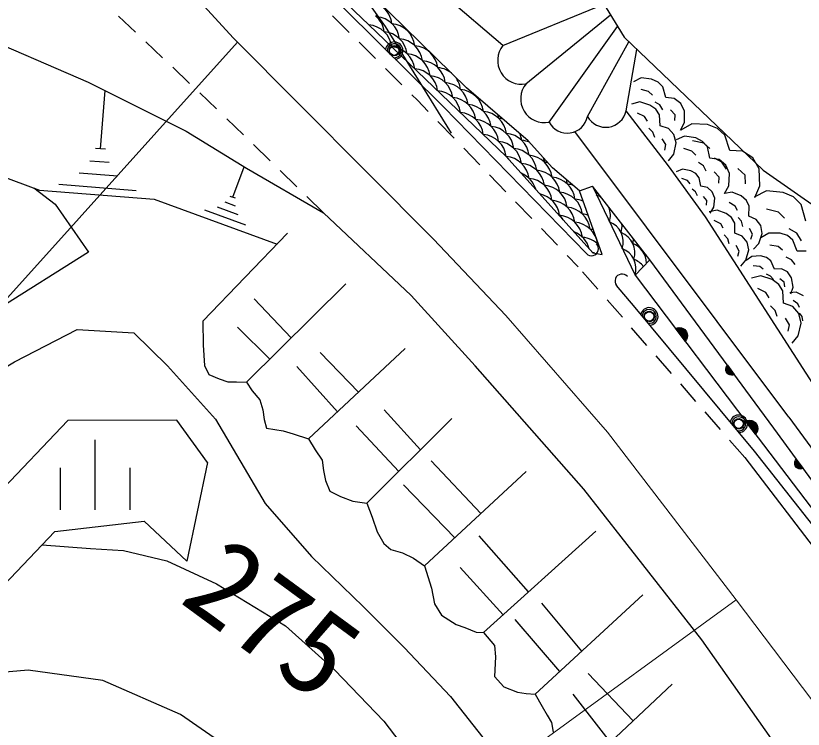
# Model space of a CAD drawing. Units: millimetres at full size, sheet at 1:1000; details may follow other scales. Extents: x 40000 to 680000, y 20000 to 380000.
# Drawn here: x 452642 to 469559, y 289272 to 304588 of the extents above; entities that cross this region are included whole.
import ezdxf
from ezdxf.enums import TextEntityAlignment as Align

# ---------------------------------------------------------------- set-up
doc = ezdxf.new("R2010")
doc.units = ezdxf.units.MM
doc.header["$LTSCALE"] = 1000
doc.linetypes.add('CHAIN', pattern=[18.5, 12, -1.5, 3.5, -1.5])
for name, color, linetype, lineweight in [('M-BGD', 7, 'Continuous', 25), ('M-BMK', 2, 'CHAIN', 13), ('M-STR-HTXT', 7, 'Continuous', 13)]:
    doc.layers.add(name, color=color, linetype=linetype, lineweight=lineweight)
doc.styles.add('ＭＳ ゴシック', font='')
doc.styles.get('ＭＳ ゴシック').set_extended_font_data('MS Gothic')

msp = doc.modelspace()

# ---------------------------------------------------------------- linework, layer by layer
at = {"layer": 'M-BGD'}
for p, q in [((463609, 307559), (465710, 304128)), ((460230, 304392), (457624, 306884)), ((463109, 303952), (459811, 306762)), ((459200, 306100), (462326, 303042)), ((463109, 303952), (465276, 304836)), ((455215, 304237), (454852, 304581)), ((459449, 304584), (459804, 304232)), ((463603, 303127), (465416, 304608)), ((460230, 304392), (463178, 301568)), ((464098, 302302), (465570, 304356)), ((455796, 303687), (455433, 304031)), ((460017, 304020), (460371, 303668)), ((464925, 302426), (465810, 304031)), ((468696, 301273), (465710, 304128)), ((465752, 302549), (465982, 303864)), ((456376, 303137), (456013, 303481)), ((460584, 303457), (460939, 303104)), ((466077, 303252), (465912, 303172)), ((466302, 303229), (466077, 303252)), ((466445, 303165), (466302, 303229)), ((466546, 303062), (466445, 303165)), ((463652, 301901), (462326, 303042)), ((466237, 302963), (466074, 303006)), ((466605, 302835), (466546, 303062)), ((454463, 301731), (454561, 302981)), ((456957, 302587), (456594, 302931)), ((461152, 302893), (461271, 302774)), ((466318, 302880), (466237, 302963)), ((466789, 302812), (466605, 302835)), ((461271, 302774), (461502, 302536)), ((466048, 302737), (465870, 302691)), ((466264, 302671), (466048, 302737)), ((466392, 302581), (466264, 302671)), ((466480, 302673), (466378, 302736)), ((466540, 302569), (466480, 302673)), ((466931, 302708), (466789, 302812)), ((467011, 302543), (466931, 302708)), ((466665, 301366), (465752, 302549)), ((466149, 302423), (465997, 302497)), ((466471, 302460), (466392, 302581)), ((466805, 302464), (466704, 302567)), ((467008, 302297), (467011, 302543)), ((457532, 302030), (457173, 302378)), ((461710, 302320), (462058, 301961)), ((466212, 302325), (466149, 302423)), ((466485, 302226), (466471, 302460)), ((466803, 302341), (466805, 302464)), ((466330, 302091), (466243, 302172)), ((466661, 302168), (466485, 302226)), ((466780, 302038), (466661, 302168)), ((466924, 302134), (467008, 302297)), ((467163, 302265), (466926, 302132)), ((467499, 302251), (467163, 302265)), ((467716, 302170), (467499, 302251)), ((467875, 302025), (467716, 302170)), ((469246, 295972), (464649, 302100)), ((466370, 301978), (466330, 302091)), ((466827, 301861), (466780, 302038)), ((467009, 302000), (466829, 301922)), ((467248, 301965), (467009, 302000)), ((467982, 301695), (467875, 302025)), ((458107, 301474), (457747, 301822)), ((464169, 301327), (463652, 301901)), ((466609, 301823), (466530, 301944)), ((466584, 301702), (466609, 301823)), ((466776, 301620), (466827, 301861)), ((467426, 301851), (467180, 301901)), ((467398, 301891), (467248, 301965)), ((467501, 301776), (467398, 301891)), ((467554, 301736), (467426, 301851)), ((454567, 301723), (454358, 301739)), ((462266, 301745), (462614, 301386)), ((467167, 301684), (466995, 301737)), ((467250, 301592), (467167, 301684)), ((467554, 301532), (467501, 301776)), ((468257, 301678), (467982, 301695)), ((468476, 301537), (468257, 301678)), ((454649, 301437), (454232, 301469)), ((463178, 301568), (465040, 299501)), ((466662, 301476), (466776, 301620)), ((467750, 301499), (467554, 301532)), ((467811, 301444), (467655, 301528)), ((467897, 301382), (467750, 301499)), ((468610, 301299), (468476, 301537)), ((457305, 300691), (457546, 301348)), ((464756, 300829), (464169, 301327)), ((467462, 300272), (466665, 301366)), ((466966, 301293), (466831, 301241)), ((467143, 301259), (466966, 301293)), ((467413, 301364), (467308, 301435)), ((467473, 301251), (467413, 301364)), ((467910, 301296), (467811, 301444)), ((467976, 301202), (467897, 301382)), ((468312, 301163), (468153, 301308)), ((468627, 300935), (468610, 301299)), ((454836, 301143), (454002, 301208)), ((458681, 300917), (458322, 301265)), ((462822, 301170), (463170, 300810)), ((467251, 301200), (467143, 301259)), ((467325, 301111), (467251, 301200)), ((467752, 301126), (467648, 301241)), ((467745, 300995), (467752, 301126)), ((467961, 300939), (467976, 301202)), ((468320, 300981), (468312, 301163)), ((468696, 301273), (473050, 298239)), ((455231, 300832), (453564, 300963)), ((467074, 301054), (466948, 301098)), ((467132, 300983), (467074, 301054)), ((467356, 300928), (467325, 301111)), ((453031, 300891), (453490, 300541)), ((464756, 300829), (465029, 300927)), ((465237, 299462), (464756, 300829)), ((465029, 300927), (465947, 299020)), ((466262, 299352), (465029, 300927)), ((467246, 300808), (467170, 300865)), ((467287, 300722), (467246, 300808)), ((467500, 300898), (467356, 300928)), ((467605, 300806), (467500, 300898)), ((467658, 300670), (467605, 300806)), ((467864, 300769), (467961, 300939)), ((468033, 300800), (467864, 300774)), ((468228, 300719), (468033, 300800)), ((468767, 300827), (468507, 300696)), ((468517, 300686), (468627, 300935)), ((469125, 300796), (468767, 300827)), ((469353, 300699), (469125, 300796)), ((457360, 300671), (457250, 300711)), ((459255, 300360), (458896, 300708)), ((467490, 300621), (467416, 300710)), ((467480, 300524), (467490, 300621)), ((467639, 300476), (467658, 300670)), ((468338, 300624), (468228, 300719)), ((468400, 300504), (468338, 300624)), ((469516, 300537), (469353, 300699)), ((453490, 300541), (454207, 299513)), ((457418, 300318), (456979, 300478)), ((457361, 300504), (457142, 300584)), ((463379, 300595), (463726, 300235)), ((467562, 300353), (467639, 300476)), ((468098, 300499), (467964, 300582)), ((468148, 300404), (468098, 300499)), ((468391, 300287), (468400, 300504)), ((469615, 300180), (469516, 300537)), ((457583, 300092), (456707, 300412)), ((467707, 300417), (467540, 300382)), ((467905, 300344), (467707, 300417)), ((468020, 300254), (467905, 300344)), ((468549, 300217), (468391, 300287)), ((469029, 300373), (468768, 300437)), ((469159, 300243), (469029, 300373)), ((470068, 296218), (467462, 300272)), ((467786, 300119), (467648, 300195)), ((467840, 300026), (467786, 300119)), ((468087, 300137), (468020, 300254)), ((468088, 299920), (468087, 300137)), ((468236, 300175), (468162, 300259)), ((468262, 300067), (468236, 300175)), ((468648, 300085), (468549, 300217)), ((463935, 300020), (464282, 299660)), ((468470, 299901), (468407, 300021)), ((468675, 299917), (468648, 300085)), ((469421, 299919), (469258, 300016)), ((456658, 298029), (458482, 299922)), ((467938, 299802), (467861, 299882)), ((467969, 299695), (467938, 299802)), ((468250, 299857), (468088, 299920)), ((468354, 299730), (468250, 299857)), ((468435, 299792), (468470, 299901)), ((468606, 299698), (468675, 299917)), ((468818, 299922), (468651, 299819)), ((469060, 299922), (468818, 299922)), ((469218, 299870), (469060, 299922)), ((469338, 299771), (469218, 299870)), ((469425, 299537), (469338, 299771)), ((469519, 299757), (469421, 299919)), ((468184, 299538), (468117, 299655)), ((468389, 299563), (468354, 299730)), ((468487, 299576), (468606, 299698)), ((469020, 299632), (468841, 299660)), ((469115, 299553), (469020, 299632)), ((454207, 299513), (450734, 297338)), ((464491, 299444), (464727, 299200)), ((465040, 299501), (465237, 299462)), ((468155, 299428), (468184, 299538)), ((468329, 299342), (468389, 299563)), ((468641, 299433), (468454, 299422)), ((468766, 299399), (468641, 299433)), ((469623, 299533), (469425, 299537)), ((466262, 299352), (465947, 299020)), ((468925, 295733), (466262, 299352)), ((468216, 299214), (468329, 299342)), ((468454, 299422), (468330, 299336)), ((468862, 299328), (468766, 299399)), ((468940, 299150), (468862, 299328)), ((469310, 299350), (469195, 299406)), ((469385, 299247), (469310, 299350)), ((465149, 298717), (464820, 299094)), ((468623, 299207), (468483, 299221)), ((468700, 299149), (468623, 299207)), ((469093, 299155), (468940, 299150)), ((469223, 299088), (469093, 299155)), ((465947, 299020), (468594, 295525)), ((468646, 299005), (468444, 298956)), ((468891, 298925), (468646, 299005)), ((468858, 299001), (468767, 299039)), ((468921, 298924), (468858, 299001)), ((469035, 298820), (468891, 298925)), ((469152, 298872), (469055, 298944)), ((469310, 298964), (469223, 299088)), ((469339, 298762), (469310, 298964)), ((457602, 296722), (459736, 298834)), ((469123, 298681), (469035, 298820)), ((469166, 298772), (469152, 298872)), ((469291, 298618), (469339, 298762)), ((468755, 298645), (468584, 298732)), ((468825, 298533), (468755, 298645)), ((469133, 298415), (469123, 298681)), ((469410, 298652), (469271, 298641)), ((469562, 298574), (469410, 298652)), ((458562, 297672), (457765, 298508)), ((465675, 298115), (465346, 298491)), ((469443, 298404), (469340, 298479)), ((468955, 298264), (468857, 298358)), ((468997, 298135), (468955, 298264)), ((469333, 298345), (469133, 298415)), ((469466, 298195), (469333, 298345)), ((469478, 298323), (469443, 298404)), ((469267, 297953), (469179, 298093)), ((469515, 297992), (469466, 298195)), ((469534, 298132), (469480, 298204)), ((469548, 298042), (469534, 298132)), ((469236, 297817), (469267, 297953)), ((469453, 297719), (469515, 297992)), ((458102, 297217), (457407, 297903)), ((466202, 297512), (465873, 297889)), ((466812, 297878), (466854, 297892)), ((467023, 297599), (466812, 297878)), ((467032, 297623), (466837, 297880)), ((466854, 297892), (466894, 297897)), ((466858, 297887), (467044, 297641)), ((467057, 297659), (466879, 297894)), ((466894, 297897), (466943, 297890)), ((466908, 297890), (467061, 297689)), ((467065, 297718), (466938, 297886)), ((466943, 297890), (466981, 297875)), ((466976, 297870), (467060, 297759)), ((466981, 297875), (467018, 297850)), ((467018, 297850), (467052, 297805)), ((467052, 297805), (467066, 297763)), ((467066, 297763), (467070, 297722)), ((467048, 297636), (467023, 297599)), ((467063, 297673), (467048, 297636)), ((467070, 297722), (467063, 297673)), ((469320, 297558), (469453, 297719)), ((458932, 295507), (461010, 297442)), ((460008, 296510), (459181, 297362)), ((466728, 296910), (466399, 297287)), ((464848, 294426), (462512, 297071)), ((467911, 297061), (467929, 297087)), ((468056, 296881), (467919, 297067)), ((467929, 297087), (468078, 296885)), ((459556, 296088), (458681, 297058)), ((467895, 296999), (467900, 297034)), ((467897, 296970), (467895, 296999)), ((467907, 296940), (467897, 296970)), ((467898, 296995), (467981, 296882)), ((467900, 297034), (467911, 297061)), ((468009, 296878), (467902, 297023)), ((467951, 296897), (467903, 296962)), ((467931, 296908), (467907, 296940)), ((467909, 297047), (468034, 296878)), ((467957, 296889), (467931, 296908)), ((467984, 296878), (467957, 296889)), ((468019, 296873), (467984, 296878)), ((468048, 296875), (468019, 296873)), ((468078, 296885), (468048, 296875)), ((467255, 296308), (466926, 296684)), ((461336, 295270), (460553, 296127)), ((467781, 295705), (467452, 296082)), ((453762, 295901), (451874, 293923)), ((456105, 295904), (453762, 295901)), ((456763, 294997), (456105, 295904)), ((460186, 294122), (462010, 295943)), ((468321, 295885), (468363, 295899)), ((468533, 295606), (468321, 295885)), ((468541, 295630), (468346, 295887)), ((468363, 295899), (468404, 295904)), ((468367, 295894), (468553, 295648)), ((468566, 295666), (468388, 295901)), ((468404, 295904), (468453, 295897)), ((468418, 295897), (468570, 295696)), ((468574, 295725), (468447, 295893)), ((468453, 295897), (468491, 295882)), ((468491, 295882), (468527, 295857)), ((469246, 295972), (472976, 290878)), ((460868, 294803), (459957, 295785)), ((468485, 295877), (468570, 295766)), ((468527, 295857), (468561, 295812)), ((468561, 295812), (468575, 295770)), ((468580, 295730), (468573, 295680)), ((468575, 295770), (468580, 295730)), ((472651, 290645), (468925, 295733)), ((468558, 295643), (468533, 295606)), ((468573, 295680), (468558, 295643)), ((454344, 295481), (454344, 293981)), ((468307, 295103), (467978, 295479)), ((468594, 295525), (470975, 292383)), ((468307, 295103), (470736, 291924)), ((469380, 295019), (469392, 295046)), ((469392, 295046), (469410, 295071)), ((469536, 294866), (469400, 295051)), ((469410, 295071), (469558, 294870)), ((453594, 294881), (453594, 293981)), ((455094, 294881), (455094, 293981)), ((456763, 294997), (456317, 292880)), ((462635, 293904), (461567, 295031)), ((469375, 294984), (469380, 295019)), ((469378, 294955), (469375, 294984)), ((469378, 294980), (469461, 294867)), ((469387, 294925), (469378, 294955)), ((469489, 294862), (469382, 295008)), ((469431, 294882), (469384, 294947)), ((469411, 294892), (469387, 294925)), ((469390, 295032), (469514, 294862)), ((469437, 294874), (469411, 294892)), ((469464, 294863), (469437, 294874)), ((469558, 294870), (469528, 294860)), ((461424, 292780), (463607, 294806)), ((469499, 294857), (469464, 294863)), ((469528, 294860), (469499, 294857)), ((462071, 293381), (460972, 294519)), ((467380, 291193), (464848, 294426)), ((453481, 293514), (455403, 293741)), ((455403, 293741), (456317, 292880)), ((451077, 291004), (453481, 293514)), ((462688, 291346), (465106, 293526)), ((463657, 292219), (462596, 293421)), ((463112, 291728), (462192, 292744)), ((463800, 290027), (466112, 292160)), ((464800, 290949), (463943, 291977)), ((464328, 290514), (463368, 291631)), ((470974, 286104), (467380, 291193)), ((465905, 289452), (464942, 290467)), ((464977, 288581), (466744, 290238)), ((465415, 288992), (464613, 290027))]:
    msp.add_line(p, q, dxfattribs=at)
for points in [[(453687, 312113), (454983, 310858), (456069, 309722), (457053, 308654), (458417, 307104), (459183, 306171), (459805, 305448), (460581, 304360), (461994, 302069)], [(464903, 299482), (461832, 302630), (458989, 305449), (456252, 308432), (453483, 311475)], [(446926, 305805), (448378, 305399), (451676, 304247), (454200, 303161), (456301, 302111), (457598, 301316), (459255, 300360), (461135, 298580), (462512, 297071)], [(444141, 303207), (447076, 302742), (450156, 301955), (453155, 300844), (455616, 300651), (458255, 299687)], [(470989, 292098), (468514, 295243), (465947, 298322), (465627, 298706), (465550, 298798)], [(456658, 298029), (456666, 297515), (456699, 297083), (456787, 296886), (457011, 296793), (457197, 296728), (457383, 296728), (457602, 296722), (457723, 296535), (457887, 296344), (457953, 296131), (457980, 295923), (458029, 295732), (458385, 295677), (458598, 295611), (458932, 295507), (459075, 295270), (459223, 295051), (459251, 294827), (459294, 294614), (459387, 294379), (459617, 294269), (459880, 294171), (460186, 294122), (460297, 293825), (460406, 293508), (460548, 293262), (460696, 293130), (460953, 293059), (461183, 292944), (461424, 292780), (461572, 292303), (461638, 291964), (461791, 291723), (462103, 291521), (462289, 291455), (462530, 291357), (462688, 291346), (462924, 291066), (462946, 290825), (462930, 290404), (463127, 290185), (463417, 290070), (463608, 290038), (463800, 290027), (463948, 289757), (464058, 289576), (464151, 289418), (464189, 289210)], [(443467, 290339), (445377, 292113), (446496, 292986), (447642, 293969), (449223, 294952), (451101, 296249), (452618, 297158), (453961, 297856), (455182, 297783), (455902, 297072), (456930, 295930), (458003, 294117), (458992, 292978), (460102, 291908), (460985, 291025), (461983, 289971), (462754, 288992), (463783, 287753), (464852, 286298), (465930, 284714), (466967, 283251), (467827, 281892), (468929, 280324), (469998, 278727)], [(453210, 293231), (454248, 293152), (454955, 293111), (455885, 292889), (456957, 292391), (458438, 291495), (459496, 290538), (460551, 289444), (461146, 288664), (461939, 287563), (462664, 286475), (463417, 285317), (463951, 284470), (464841, 283237), (465703, 281917), (466585, 280611), (467612, 279023), (468659, 277531), (469219, 276656), (470239, 275061)], [(470158, 273043), (469145, 274571), (468336, 275632), (467492, 276831), (466717, 277808), (465543, 279310), (464439, 280725), (463426, 282035), (462373, 283383), (461276, 284708), (460281, 285820), (459177, 287019), (458283, 287911), (457161, 288908), (456183, 289591), (454515, 290315), (452912, 290539), (451756, 290442), (450422, 290038), (449245, 289648), (447663, 288639), (446113, 287477)]]:
    msp.add_lwpolyline(points, dxfattribs=at)
for centre in [(460773, 303838), (460773, 303838), (460773, 303838), (466251, 298134), (466251, 298134), (466251, 298134), (468172, 295829), (468172, 295829), (468172, 295829)]:
    msp.add_circle(centre, 100, dxfattribs=at)
for centre, radius, start, end in [((460186, 304347), 543, 7.412, 52.8806), ((460020, 304174), 543, 7.412, 49.5599), ((459857, 304495), 543, 7.412, 12.0274), ((460349, 304025), 543, 7.412, 85.038), ((460183, 303852), 543, 7.412, 85.0387), ((460677, 303876), 543, 7.412, 85.038), ((460512, 303703), 543, 7.412, 85.038), ((460773, 303838), 188, 278.3597, 172.0995), ((460840, 303554), 543, 7.412, 85.038), ((460773, 303838), 150, 266.6392, 183.8199), ((460773, 303838), 112, 225.2296, 225.2295), ((460674, 303381), 543, 7.412, 85.038), ((461169, 303405), 543, 7.412, 85.038), ((463506, 303629), 512, 140.9584, 280.9265), ((461003, 303232), 543, 7.412, 85.038), ((461331, 303083), 543, 7.412, 85.038), ((461166, 302910), 543, 7.412, 85.038), ((461660, 302934), 543, 45.8297, 85.038), ((461494, 302761), 543, 7.412, 85.038), ((461823, 302612), 543, 7.412, 85.038), ((461660, 302934), 543, 7.412, 45.4193), ((462151, 302464), 543, 7.412, 85.038), ((464001, 302805), 512, 140.9584, 280.9265), ((461657, 302439), 543, 7.412, 85.038), ((461985, 302291), 543, 7.412, 85.038), ((462314, 302142), 543, 7.412, 85.038), ((462148, 301969), 543, 7.412, 85.038), ((462643, 301993), 543, 7.412, 85.038), ((465316, 302638), 445, 208.4919, 348.46), ((462477, 301820), 543, 7.412, 85.038), ((462480, 302315), 543, 7.412, 15.4263), ((462971, 301844), 543, 75.4822, 85.038), ((464489, 302515), 445, 208.4919, 348.46), ((462805, 301671), 543, 7.412, 85.038), ((462640, 301498), 543, 7.4123, 85.038), ((463134, 301522), 543, 7.412, 85.038), ((462971, 301844), 543, 7.412, 23.0646), ((462968, 301349), 543, 7.412, 85.038), ((463463, 301373), 543, 66.5978, 85.038), ((463297, 301200), 543, 7.412, 85.038), ((462802, 301176), 543, 37.7866, 46.2264), ((463131, 301027), 543, 7.412, 85.0387), ((463625, 301051), 543, 7.412, 85.038), ((463463, 301373), 543, 7.412, 17.4062), ((463459, 300878), 543, 7.412, 85.038), ((463954, 300903), 543, 77.2207, 85.038), ((463294, 300705), 543, 16.8376, 67.1741), ((463788, 300729), 543, 7.412, 85.038), ((463622, 300556), 543, 7.412, 85.038), ((464117, 300581), 543, 7.412, 85.038), ((463954, 300903), 543, 7.412, 18.2064), ((464445, 300432), 543, 71.4131, 85.038), ((463951, 300408), 543, 7.412, 85.038), ((464279, 300259), 543, 7.412, 85.038), ((464676, 300873), 466, 342.8124, 349.929), ((463785, 300234), 543, 7.412, 77.6319), ((464113, 300086), 543, 7.412, 85.038), ((464608, 300110), 543, 65.1359, 85.038), ((464951, 300302), 466, 54.5612, 68.587), ((464442, 299937), 543, 7.412, 85.038), ((464951, 300302), 466, 342.8124, 21.5685), ((463948, 299913), 543, 32.7314, 51.2803), ((464276, 299764), 543, 7.412, 85.038), ((464771, 299788), 543, 71.6708, 85.038), ((464605, 299615), 543, 7.412, 85.038), ((465226, 299730), 466, 342.8124, 68.587), ((465201, 300070), 466, 342.8124, 5.5731), ((464439, 299442), 543, 15.4758, 68.5358), ((464933, 299466), 543, 77.6719, 85.038), ((464768, 299293), 543, 42.5159, 85.038), ((465476, 299498), 466, 342.8124, 68.587), ((465451, 299838), 466, 342.8124, 354.7921), ((465010, 299587), 150, 224.2956, 44.2957), ((465726, 299266), 466, 1.5406, 68.587), ((464930, 298971), 543, 73.9115, 78.3456), ((465501, 299158), 466, 342.8126, 68.587), ((465976, 299034), 466, 63.349, 68.587), ((465751, 298926), 466, 36.9848, 68.587), ((465665, 298894), 150, 39.8171, 219.8171), ((466251, 298134), 188, 272.9471, 166.6869), ((466251, 298134), 150, 261.2267, 178.4074), ((466251, 298134), 112, 219.8171, 219.817), ((468172, 295829), 188, 272.9471, 166.6869), ((468172, 295829), 150, 261.2267, 178.4074), ((468172, 295829), 112, 219.8171, 219.817)]:
    msp.add_arc(centre, radius, start, end, dxfattribs=at)
at = {"layer": 'M-BMK'}
msp.add_lwpolyline([(451696, 310255), (457315, 304112), (461616, 299794), (463171, 298152), (465351, 295652), (468119, 292049), (472720, 285951), (483778, 271430), (485487, 269836), (487406, 268452), (489591, 267255), (491444, 266540), (493805, 265923), (496332, 265606), (506086, 266429)], dxfattribs=at)
at = {"layer": 'M-STR-HTXT'}
for p, q in [((437861, 282352), (457403, 304024)), ((444487, 274885), (468119, 292049))]:
    msp.add_line(p, q, dxfattribs=at)

# ---------------------------------------------------------------- texts
at = {"layer": 'M-BGD', "style": 'ＭＳ ゴシック'}
msp.add_text('275', height=1833, rotation=323.706, dxfattribs=at).set_placement((458174, 291655), align=Align.MIDDLE_CENTER)

doc.saveas('drawing.dxf')
